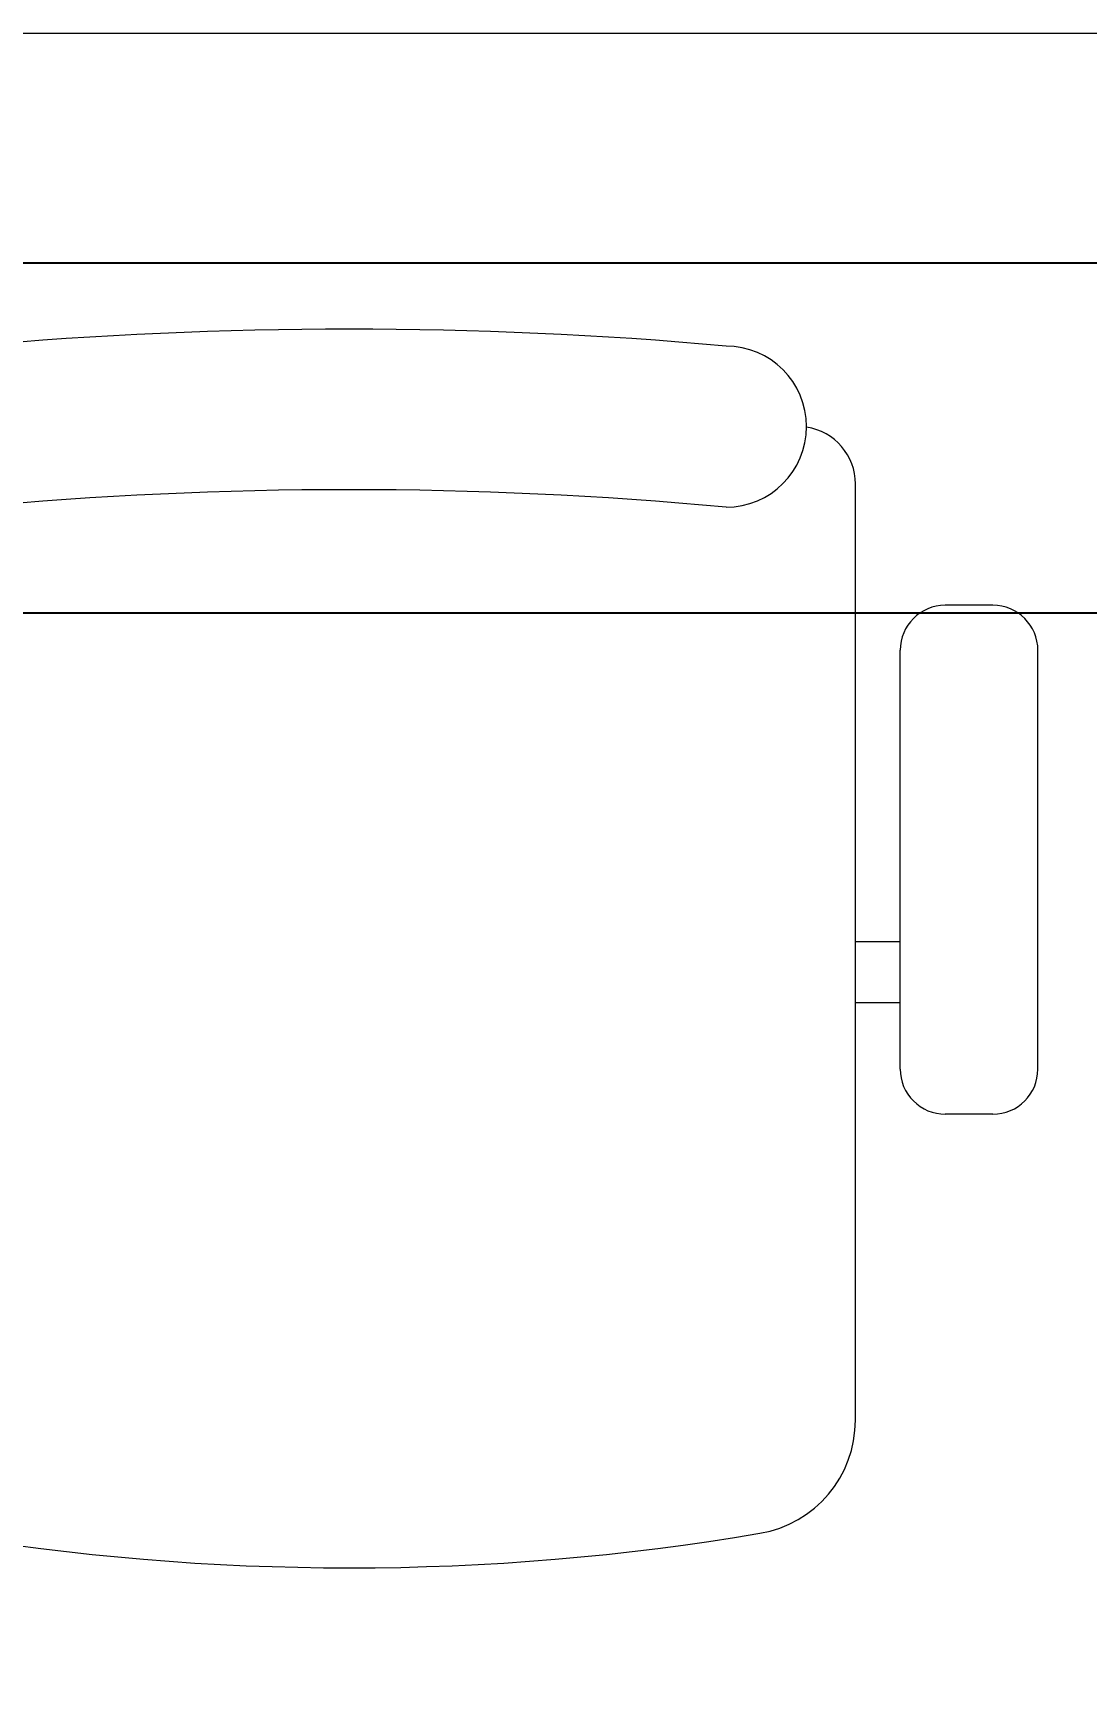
# Model space of a CAD drawing. Header units: inches. Extents: x -12418 to 57169, y -29325 to 19878.
# Drawn here: x 41409 to 41868, y -9475 to -8747 of the extents above; entities that cross this region are included whole.
import ezdxf

# ---------------------------------------------------------------- set-up
doc = ezdxf.new("R2010")
doc.units = ezdxf.units.IN
doc.header["$LTSCALE"] = 25
doc.header["$MEASUREMENT"] = 0
doc.header["$PDMODE"] = 3
doc.layers.get('0').update_dxf_attribs({"color": 8})
doc.layers.get('Defpoints').update_dxf_attribs({"color": 8})
doc.layers.add('00-Ground Floor$0$False Ceiling', color=251, linetype='Continuous')
for name, color, linetype, lineweight in [('00-Ground Floor$0$LOADING', 253, 'Continuous', 5), ('00-Ground Floor$0$Walls', 251, 'Continuous', 5), ('E-DIM', 6, 'Continuous', 18)]:
    doc.layers.add(name, color=color, linetype=linetype, lineweight=lineweight)
doc.styles.get("Standard").update_dxf_attribs({"font": 'arial.ttf'})
doc.dimstyles.get("Standard").update_dxf_attribs({"dimtxt": 150, "dimasz": 150, "dimexe": 0.18, "dimexo": 0.0625, "dimgap": 1, "dimtad": 1, "dimdec": 0, "dimlfac": 0.1, "dimzin": 0, "dimdsep": 46, "dimtxsty": 'Standard', "dimcen": 0.09, "dimclrd": 256, "dimclrt": 7, "dimadec": 0, "dimazin": 0, "dimtfac": 1, "dimtdec": 0, "dimtofl": 0, "dimtmove": 0, "dimatfit": 3, "dimfxl": 1, "dimtolj": 1, "dimtzin": 0, "dimarcsym": 0})

# ---------------------------------------------------------------- blocks, each defined once
blk = doc.blocks.new('00-Ground Floor$0$GF21018-P')
at = {"color": 0}
for p, q in [((-0.2207, 0.47563), (-0.2207, 0.0675)), ((-0.2806, 0.34221), (-0.25983, 0.34221)), ((-0.30021, 0.32259), (-0.30021, 0.14)), ((-0.24021, 0.32259), (-0.24021, 0.14)), ((-0.24021, 0.29372), (-0.2207, 0.29372)), ((-0.24021, 0.26708), (-0.2207, 0.26708)), ((-0.2806, 0.12039), (-0.25983, 0.12039))]:
    blk.add_line(p, q, dxfattribs=at)
for centre, radius, start, end in [((-0.0001, -0.52948), 1.06948, 80.36712, 99.63288), ((-0.1707, 0.47563), 0.05, 99.63288, 180), ((-0.2806, 0.32259), 0.01962, 90, 180), ((-0.25983, 0.32259), 0.01962, 360, 90), ((-0.2806, 0.14), 0.01962, 180, 270), ((-0.25983, 0.14), 0.01962, 270, 360), ((-0.16429, 0.0425), 0.03511, 90, 270), ((0, 1.84674), 1.77674, 264.69456, 275.30527), ((-0.1957, 0.0675), 0.025, 180, 261.47208), ((0, 1.83136), 1.83136, 264.85322, 275.14698)]:
    blk.add_arc(centre, radius, start, end, dxfattribs=at)
blk = doc.blocks.new('00-Ground Floor$0$A$Ce9e1c4c3')
at = {"layer": '00-Ground Floor$0$False Ceiling', "color": 254}
blk.add_line((-59002.87, -8847.43, 0), (-55142.47, -8847.43, 0), dxfattribs=at)
at = {"layer": '00-Ground Floor$0$False Ceiling', "color": 254, "linetype": 'Continuous'}
blk.add_line((-59002.87, -9000), (-55142.47, -9000), dxfattribs=at)
blk = doc.blocks.new('00-Ground Floor')
at = {"layer": '00-Ground Floor$0$Walls'}
for p, q in [((43777.53, -8747.43, 0), (40897.13, -8747.43, 0)), ((43777.53, -8847.43, 0), (40997.13, -8847.43, 0))]:
    blk.add_line(p, q, dxfattribs=at)
at = {"layer": '00-Ground Floor$0$False Ceiling', "color": 254}
blk.add_blockref('00-Ground Floor$0$A$Ce9e1c4c3', (100000, 0), dxfattribs=at)
at = {"layer": '00-Ground Floor$0$LOADING', "extrusion": (2.24021e-05, 7.77426e-06, 1), "xscale": 1000, "yscale": 1000, "zscale": 1000, "rotation": 179.9985892349694}
blk.add_blockref('00-Ground Floor$0$GF21018-P', (41546.81, -8876.35, 0.84), dxfattribs=at)
blk = doc.blocks.new('*D342')
at = {"layer": 'Defpoints', "color": 0, "transparency": 16777216}
for p in [(41700, -8847.43, 0), (42372.21, -8847.43), (41700, -9900)]:
    blk.add_point(p, dxfattribs=at)
at = {"layer": 'E-DIM', "color": 0, "lineweight": -2, "transparency": 16777216}
for p, q in [((41700.06, -8847.43), (42372.39, -8847.43)), ((41700.06, -9900), (42372.39, -9900))]:
    blk.add_line(p, q, dxfattribs=at)
at = {"layer": 'E-DIM', "lineweight": -2, "transparency": 16777216}
blk.add_line((42372.21, -9750), (42372.21, -8997.43), dxfattribs=at)
at = {"layer": 'E-DIM', "transparency": 16777216}
for points in [[(42347.21, -8997.43), (42397.21, -8997.43), (42372.21, -8847.43)], [(42347.21, -9750), (42397.21, -9750), (42372.21, -9900)]]:
    blk.add_solid(points, dxfattribs=at)
at = {"layer": 'E-DIM', "color": 7, "transparency": 16777216, "insert": (42294.63, -9373.71), "char_height": 150, "attachment_point": 5, "rotation": 90}
blk.add_mtext('\\A1;105', dxfattribs=at)

msp = doc.modelspace()

# ---------------------------------------------------------------- block references
msp.add_blockref('00-Ground Floor', (0, 0))

# ---------------------------------------------------------------- dimensions: what is measured, and where the dimension line sits
at = {"layer": 'E-DIM'}
dim = msp.add_linear_dim(base=(42372.21, -8847.43), p1=(41700, -9900), p2=(41700, -8847.43, 0), angle=90, dimstyle='Standard', dxfattribs=at)
dim.commit()
dim.dimension.update_dxf_attribs({"geometry": '*D342', "text_midpoint": (42294.63, -9373.71)})

doc.saveas('drawing.dxf')
